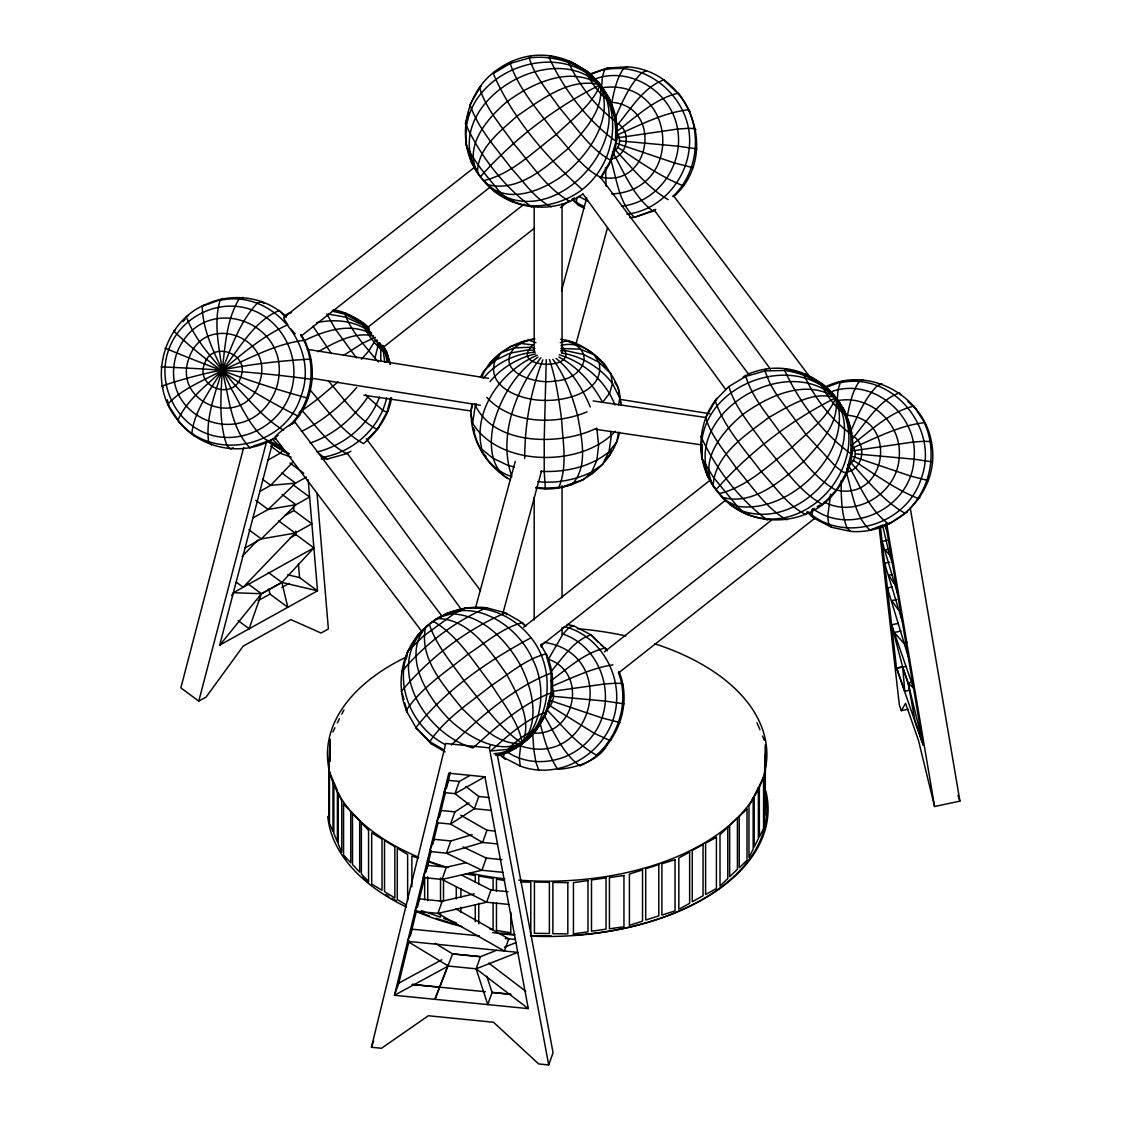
<?xml version="1.0" encoding="UTF-8"?>
<svg xmlns="http://www.w3.org/2000/svg" width="1121" height="1121" viewBox="0 0 1121 1121"><rect width="100%" height="100%" fill="white"/><g stroke="black" fill="none" stroke-linecap="round" stroke-linejoin="round"><path stroke-width="1.5" d="M605.536 167.968L606.027 186.156M841.156 480.937C841.268 496.743 841.142 513.18 847.098 528.075L850.657 531.382C897.767 535.39 940.827 489.751 931.565 442.753C923.858 395.713 868.257 364.871 825.014 387.095M380.734 361.102L380.874 349.5L378.8 343.194M404.807 702.923L407.329 712.494C393.905 683.053 402.621 644.435 428.867 624.873M445.065 751.855L430.94 743.629L429.791 741.598C445.401 718.211 470.203 702.615 491.797 685.211C509.186 673.987 525.637 659.078 546.039 653.865C565.376 693.535 539.607 745.871 497.037 755.75M329.154 760.458L328.817 820.362L329.014 815.177M329.56 749.669L329.224 761.72M764.676 766.091L764.34 825.995L765.083 755.246M764.746 815.135L765.503 744.722L765.167 804.626M546.249 359.575L544.217 439.558L544.217 471.703L545.395 488.966C579.235 489.527 612.094 465.733 619.619 432.286M286.472 317.075C264.822 295.398 228.754 291.81 202.2 306.299C202.831 335.543 219.282 362.055 230.884 388.202C242.01 406.615 250.445 428.965 268.536 441.702L271.226 440.091L253.304 446.074M504.1 752.219L503.553 757.432L505.095 759.337M576.909 197.31L576.348 202.523L578.674 205.381L584.447 208.366M812.529 510.279L811.968 515.492L814.294 518.35L831.614 527.304L850.657 531.382M615.317 431.235C582.093 467.485 499.448 467.401 472.586 423.192L475.108 406.783L476.453 403.882M618.428 432.272L616.942 441.646L609.011 451.735L602.566 464.388L591.65 472.053L583.396 479.816L572.635 483.053M471.941 403.784C467.219 433.925 483.978 465.271 510.489 479.83M611.169 105.584C613.776 92.931 616.032 79.591 623.444 68.717L627.424 66.854C689.485 70.441 721.139 154.544 673.875 196.455M846.789 418.553C849.396 405.9 851.652 392.56 859.064 381.686L863.044 379.823M520.929 742.859L519.289 758.23L520.284 766.077C563.653 782.388 613.762 748.127 616.508 702.377C619.142 668.999 597.073 634.528 564.017 626.485M830.647 494.123L827.718 516.291L828.699 524.138L831.614 527.304M204.891 304.702C161.438 323.591 146.865 384.251 177.903 420.291C200.617 450.53 247.727 458.587 278.106 435.368M291.656 424.425C314.833 401.598 319.191 361.929 301.073 334.857M581.617 765.139C615.569 749.262 633.561 706.342 618.974 671.451M541.303 647.055L542.102 643.664M371.429 1047.252L445.766 743.503L489.373 747.847L548.715 1064.95L538.655 1063.941L493.52 1022.254L428.348 1015.752L381.49 1048.261L371.429 1047.252L373.601 1041.157M479.382 935.895L411.996 929.169L407.652 941.36L517.776 952.36L476.131 968.824L448.288 966.05L394.452 995.28L448.806 773.21L484.917 776.811L528.299 1008.634L394.452 995.28L398.81 983.089L409.109 940.967M410.356 935.909L416.522 910.686M417.348 907.323L424.733 877.112M425.966 872.082L431.207 850.699M432.804 844.169L438.143 822.338M439.39 817.251L445.555 792.071M446.368 788.722L450.39 772.285M378.408 361.929L374.946 358.202L377.889 346.277L377.118 340.027M310.265 390.136C326.659 408.899 341.274 431.557 363.554 443.622C377.315 431.753 388.651 416.129 391.537 397.857M511.765 61.431L510.195 63.435C519.219 90.395 539.495 112.03 556.24 134.506C570.169 149.387 582.163 168.094 600.758 177.412C654.524 108.247 565.208 17.782 494.865 71.478C461.446 96.602 454.79 149.878 483.712 180.635C506.468 209.865 553.059 215.835 582.78 194.059M786.83 519.808C765.587 507.967 751.897 485.939 736.231 467.877C725.147 451.861 711.303 436.573 705.627 417.615L716.725 398.572C694.992 425.602 695.496 468.046 719.332 493.604C747.567 530.177 809.726 528.103 836.378 490.381C884.385 429.988 817.882 344.357 747.385 374.4M390.711 397.829L386.997 412.234L377.315 429.497C356.912 418.694 343.53 398.081 328.467 381.126M468.956 112.464L465.327 123.52C480.04 155.469 503.287 186.114 531.62 206.965M243.705 447.377L180.859 687.874L198.767 701.129L206.124 697.038L243.187 646.13L290.843 619.591L321.026 633.043L328.383 628.937L317.005 493.17M198.767 701.129L266.924 440.301M272.375 443.51L219.632 645.332L261.417 593.724L281.847 582.43L313.894 547.889L295.972 534.633L295.692 531.2M406.138 659.106L407.413 654.314L406.811 653.249L417.685 635.215L422.561 630.773M546.796 709.243L545.072 715.674L541.625 719.584M547.651 706.034L548.94 701.2M475.374 608.395L515.24 461.404M561.537 290.759L586.745 197.828M503.035 612.851L541.541 470.932M575.914 344.217L607.526 227.633M472.502 405.326L470.638 411.785L472.586 423.192M481.764 377.679C489.26 355.805 512.801 342.241 534.941 338.766M618.274 404.821C623.837 390.038 611.954 376.306 604.751 364.297C592.701 351.924 578.296 341.499 560.724 339.257M611.071 450.446L609.67 455.35L605.046 459.68M386.675 397.885C379.851 427.914 353.774 451.693 323.647 457.158L318.392 453.024M249.114 628.727L261.417 593.724L233.378 592.729L313.894 547.889M469.825 775.55L459.344 781.435L455 793.64L474.435 808.703L491.194 810.371M454.916 811.856L450.558 824.061L436.7 822.674L441.043 810.483L454.916 811.856L468.956 802.832M450.81 840.96L446.452 853.165L429.651 851.484L433.995 839.293L450.81 840.96L472.165 834.641M446.368 867.234L442.024 879.425L423.262 877.561L427.619 865.37L446.368 867.234L466.336 862.652M489.373 747.847L490.452 744.806M465.832 786.466L478.779 796.499L474.435 808.703L450.558 824.061L482.619 842.446L497.472 843.931M442.249 901.2L437.905 913.391L415.05 911.107L419.408 898.916L442.249 901.2L474.197 893.885M495.216 831.081L486.962 830.255L482.619 842.446L446.452 853.165L481.946 870.26L502.797 872.334M448.176 964.999L434.934 999.315L452.618 953.901L480.475 956.689L496.477 950.356M501.928 859.625L486.29 858.069L481.946 870.26L442.024 879.425L486.654 902.223L508.794 904.437M508.037 891.727L490.998 890.032L486.654 902.223L437.905 913.391L504.394 951.014L508.752 938.823L455.855 908.893M510.7 994.257L492.119 992.393L487.775 1004.598L476.131 968.824L480.475 956.689L452.618 953.901L435.214 943.307M548.715 1064.95L553.059 1052.759L497.248 754.517M375.703 339.719L368.781 350.957L361.452 359.252M379.444 397.156C369.468 424.242 344.974 445.079 317.075 451.987M542.83 359.813C530.541 391.075 524.726 424.957 524.712 458.517M615.051 118.266C622.295 102.249 629.161 85.238 641.829 72.641L646.467 70.931M849.998 432.776C857.481 416.269 864.375 398.628 877.449 385.61L882.087 383.9M598.768 753.957L596.638 755.204C576.67 744.484 562.49 725.665 546.838 709.747C553.34 704.002 555.413 694.193 551.826 686.304C571.71 678.163 591.496 668.116 612.907 664.837M337.323 722.919L339.425 718.771M332.853 731.915L334.941 727.767M341.835 714.147L343.923 709.999M488.588 366.329L490.732 362.111L498.929 356.352M480.405 377.231L483.641 371.149L495.202 360.317L501.003 352.933L514.371 347.874L520.676 343.446L528.748 340.111L535.936 342.718M600.758 177.412L611.856 158.369M538.192 725.623C532.335 737.072 520.775 746.334 508.948 750.734M411.491 647.139L413.131 644.267M414.77 641.394L416.409 638.522M401.472 671.997C424.018 644.939 454.173 621.623 486.57 607.778L505.487 612.851L522.442 622.716L525.903 626.219M401.262 691.503C428.881 658.363 465.804 629.82 505.487 612.851L506.51 614.686M430.94 743.629L415.919 727.529C446.172 689.471 488.392 660.675 531.032 637.765C560.948 674.338 548.575 742.214 499.686 754.335M549.808 697.991L551.896 694.361L551.056 692.862L551.084 673.02L546.039 653.865M879.088 526.702L899.35 704.913L901.34 710.672L905.586 703.329L918.547 740.687L934.578 806.531L959.912 801.109L910.28 508.093M480.517 176.614C513.614 139.2 555.441 107.084 600.169 84.832L604.317 90.423M716.137 489.583C749.234 452.169 791.062 420.053 835.79 397.801L839.951 403.392M600.898 644.631L607.232 650.446L590.977 634.794L573.658 625.84L569.034 627.55L562.994 634.038L548.421 659.26C588.679 672.992 575.101 736.903 532.713 732.994L533.75 749.136L535.782 761.762L538.669 770.015M616.256 126.365C630.408 109.928 642.585 87.676 663.786 79.885L680.027 95.537M851.876 439.334C866.029 422.897 878.205 400.645 899.406 392.854L900.948 394.774M365.53 394.662L367.744 397.058C353.746 417.769 333.904 434.948 310.027 443.103M595.209 469.867L592.308 473.566L587.852 475.248M550.691 671.829C562.602 658.447 573.251 640.581 590.977 634.794L598.362 642.319M286.752 315.505L288.321 313.516L291.474 312.633M594.957 78.638C624.187 110.39 615.387 163.918 582.233 189.519C546.165 157.136 512.521 118.251 493.24 73.538L494.865 71.478M530.653 56.176L529.238 57.97L510.195 63.435L493.24 73.538M466.602 141.919L465.79 142.956L471.801 163.148L475.402 168.626M272.627 443.678L269.012 442.136L289.232 454.033L272.207 444.21L268.718 440.721M494.417 191.607L496.071 191.607M513.488 200.925L512.675 201.948L495.65 192.139M388.412 410.454L386.997 412.234L382.878 410.482L367.744 397.058M616.55 139.494L610.441 160.163C589.198 148.308 575.507 126.295 559.841 108.233C548.744 92.216 534.913 76.929 529.238 57.97C559.659 53.794 595.055 68.731 607.512 97.569M702.096 435.032L700.947 436.489C715.66 468.438 738.907 499.069 767.254 519.934M766.274 369.145L764.858 370.939L745.815 376.404L728.86 386.507L715.156 400.561C724.18 427.521 744.456 449.171 761.201 471.633C775.129 486.528 787.124 505.221 805.719 514.553L807.302 512.549M711.022 481.582L707.421 476.117L707.421 474.029M749.108 513.894L748.296 514.917L730.037 504.576M282.394 450.6L280.32 453.192L268.059 460.016M231.515 595.489L233.714 592.771M489.989 381.63C501.437 367.8 518.042 357.991 535.474 353.886M540.868 357.683C515.744 390.024 497.738 436.125 511.849 476.579C490.325 470.077 477.182 448.708 473.23 427.914L474.758 430.94M451.413 744.975C480.531 716.557 512.998 688.056 551.084 673.02L552.107 674.842M183.031 321.699L185.217 319.247M289.302 425.924C313.011 402.845 318.098 362.91 300.708 334.759M672.726 196.595C701.017 170.182 702.825 122.623 678.205 93.127C653.977 98.998 635.075 117.817 615.555 132.404M596.638 755.204C619.1 734.97 629.343 701.157 618.414 672.502M356.688 387.488C341.288 405.48 322.778 421.132 301.367 431.473M293.436 461.502L270.736 485.337L259.862 491.39M483.249 378.408C495.846 362.924 515.38 353.563 535.179 352.162M242.178 556.394L257.9 540.014M600.057 177.763L602.341 175.422M367.478 439.208L378.898 427.493M837.962 488.392L822.618 504.52C798.082 490.83 782.276 465.411 764.186 444.547C751.378 426.064 735.418 408.394 728.86 386.507M491.755 749.991C508.163 735.502 525.287 719.822 545.969 712.045L551.056 692.862C521.209 704.184 496.491 726.842 472.922 747.931C427.143 735.026 385.274 670.568 423.346 629.806M421.636 632.034L417.222 637.092M506.37 350.004L509.915 346.669L520.676 343.446L533.204 344.974C505.347 369.678 586.045 371.485 561.018 345.506C580.496 340.069 597.843 355.175 607.722 370.028M527.823 738.697L515.8 747.763M337.996 381.925L317.467 399.188L299.279 412.682M424.705 628.447C402.355 657.607 427.493 697.332 449.325 719.472C469.573 738.725 507.168 760.29 531.228 735.74M851.175 445.373C870.695 430.786 889.598 411.968 913.825 406.096L925.834 424.551M486.57 607.778C464.43 605.228 441.716 612.248 425.546 627.662C418.862 658.559 444.224 685.926 462.006 708.444C478.513 723.956 497.472 745.661 522.288 743.349L535.698 731.144L546.558 713.11L545.969 712.045L536.146 729.267L522.288 743.349L506.664 753.046L497.416 755.484M283.865 317.495L474.715 167.085M301.087 336.104L490.564 186.773A12.681 1.639 51.8 0 1 490.129 186.899M367.548 327.528L524.082 204.162M383.396 347.216L534.437 228.18M560.514 207.623L568.753 201.135M523.605 627.214L710.336 480.054M540.826 645.822L724.811 500.821M604.443 651.819L771.57 520.116M618.89 672.67L814.785 518.28A12.681 1.639 51.8 0 1 808.115 512.493M550.481 680.951C567.744 668.831 584.237 652.562 605.396 648.036L607.162 650.797M519.836 744.919L523.941 741.822M538.024 357.081C515.015 373.293 499.784 399.104 493.016 426.148C489.499 444.322 490.409 467.065 507.393 478.373M432.384 622.127L437.568 618.596C469.671 618.89 490.185 651.035 506.874 674.59C517.426 694.978 532.629 720.144 522.288 743.349L504.996 752.766C513.25 742.873 524.292 734.339 536.146 729.267L522.288 743.349L504.996 752.766L495.398 755.12M343.516 355.469L362.601 343.194L375.423 337.309M432.37 622.155C441.38 613.551 454.537 615.653 464.374 608.367C490.031 605.494 515.31 617.643 531.032 637.765M629.638 217.6L634.5 217.32L653.053 211.14L655.785 209.333M437.736 618.694C472.712 595.84 517.426 624.915 532.335 658.882C550.803 693.184 539.846 751.098 493.997 753.634M441.029 616.844L446.704 613.313L466.995 607.834M582.233 189.519C558.3 208.114 515.338 215.134 495.804 186.983C484.959 174.189 474.085 161.06 466.602 145.954C454.888 66.195 581 26.428 610.637 104.015M571.682 199.594L574.498 197.899M811.534 510.027L814.364 508.345M817.195 506.664L820.012 504.968M284.103 316.024L288.321 313.516M321.237 458.965L327.766 458.923L346.655 453.655L350.887 451.146M743.167 376.908L745.983 375.241M442.403 616.368L448.064 613.033L453.178 612.416M188.496 315.547L186.366 316.781C195.993 343.306 217.796 363.666 235.116 385.4C250.375 401.066 264.402 419.156 283.571 430.184M318.098 351.7C334.703 342.732 354.054 331.396 373.447 335.936M907.197 512.017L888.673 524.11C869.125 509.719 859.793 485.267 848.107 464.669M484.917 776.811L455 793.64L444.07 792.547L448.414 780.356L459.344 781.435M306.523 477.056L295.594 483.137L268.171 509.452L252.926 517.93M284.846 515.618L293.954 510.545L311.862 523.787L295.159 533.092L243.159 587.278L236.265 582.191M245.079 547.931L261.277 538.921L295.916 504.702L309.634 497.065L293.099 484.833M289.961 537.996L295.972 534.633M258.096 600.688L269.979 594.074L287.887 607.316M281.819 587.474L289.218 583.354M219.492 645.234L317.495 590.837L308.177 479.76M627.424 66.854L607.96 67.947L589.968 74.659M223.443 298.508L202.2 306.299M252.197 446.676L249.983 447.882C230.604 427.844 229.034 396.316 222.14 370.378C219.366 347.412 213.144 323.03 220.122 300.33C273.02 288.714 320.312 347.048 300.792 396.792C284.93 447.938 211.266 462.847 177.903 420.291C186.857 399.622 206.46 385.792 222.14 370.378C242.711 353.395 263.421 335.613 287.971 324.642M843.581 380.916L825.588 387.614M873.441 528.481L870.12 530.289C854.3 515.87 852.492 491.685 846.215 472.221C864.179 469.545 867.78 441.856 850.797 435.102M398.782 983.131L441.856 959.744M617.139 134.912C640.315 125.104 663.45 112.52 688.742 109.732L690.214 111.582M304.646 340.504C324.6 330.499 350.453 322.4 371.345 333.82M852.759 447.882C875.935 438.073 899.07 425.49 924.363 422.701C938.249 453.192 930.192 491.082 905.067 513.264C883.362 501.199 867.752 480.629 850.923 462.805M242.907 297.415L238.927 299.279C226.176 320.494 225.265 346.417 222.14 370.378C221.145 395.363 218.301 421.678 226.96 445.668L230.52 448.975L233.182 447.741M175.394 330.331L173.713 331.059C209.795 365.642 253.262 393.863 298.032 416.073L299.713 415.345M684.23 184.783L682.549 185.511C659.176 176.095 638.634 160.878 617.573 147.285M919.851 497.752L918.169 498.481C894.796 489.064 874.254 473.847 853.193 460.255M611.421 739.692L609.74 740.421L594.242 733.274L550.229 705.922M537.183 355.231C501.998 370.308 472.375 409.782 481.848 449.297L493.016 458.293L507.827 465.327L514.189 466.981M586.998 411.883C555.161 425.181 511.372 424.13 486.822 397.451M595.279 428.783C559.309 445.822 492.764 445.752 474.575 403.644M564.564 486.388L571.023 483.712M504.492 947.175L515.702 942.705M589.394 74.14L607.96 67.947M594.41 79.227C629.932 65.41 671.717 92.048 677.546 129.055C684.132 164.325 658.181 202.214 622.071 206.096M654.118 210.075L634.5 217.32C618.68 202.915 616.872 178.715 610.595 159.252C627.017 156.646 632.09 132.754 618.161 123.674M830.03 392.196C871.844 375.703 919.108 415.373 913.979 459.176C911.793 507.042 851.722 537.449 812.711 508.542M875.067 527.935L891.363 522.498M560.29 342.69L566.75 340.84L575.073 342.984M555.273 488.406L571.976 484.538C588.833 466.112 581.421 437.835 577.665 415.737C572.2 395.895 565.138 375.955 552.835 359.252M521.321 341.947L534.465 339.103M887.173 540.322L882.115 541.415L897.403 593.079M888.435 549.206L885.058 549.935L889.499 554.727L892.26 562.672M889.654 562.182L884.595 563.26L902.069 620.614M892.12 574.498L888.743 575.213L894.068 583.452M892.47 586.872L887.398 587.95L908.066 656.023M896.87 599.567L891.798 600.646L898.341 609.852M880.349 525.917L896.506 668.116L923.115 744.848L908.122 683.067L902.685 667.079L891.587 624.817L898.341 623.374M901.004 631.039L894.25 632.482L903.526 642.922L906.903 642.207M896.506 668.116L903.414 666.645M906.034 666.364L902.587 667.093L908.122 683.067L915.156 721.63L923.214 744.834M911.485 682.339L908.122 683.067L913.475 687.944L891.587 624.817M904.563 691.349L909.79 690.242M901.34 710.672L908.094 709.229M560.85 348.505L580.188 349.135L594.088 354.712L599.02 362.307L610.791 373.587L612.472 383.466L620.067 398.586L621.104 405.031M618.035 137.757L677.546 129.055L688.406 128.34L694.684 128.579L695.945 129.798M853.656 450.726L913.181 442.024L924.026 441.296L930.304 441.548L931.565 442.753M553.368 691.195L604.751 683.964L615.597 683.25L621.875 683.488L623.15 684.707M316.458 322.722C335.081 318.672 356.59 320.55 371.64 333.147M483.712 180.635C511.891 173.839 533.666 151.559 556.24 134.506C571.85 119.246 591.692 105.598 600.169 84.832L591.972 75.415L589.057 74.028M719.332 493.604C747.511 486.794 769.286 464.528 791.86 447.475C807.47 432.216 827.312 418.567 835.79 397.801L830.577 391.607M275.78 438.717L272.361 439.054L283.053 450.025M692.848 167.688L674.772 163.035L617.559 143.684M308.331 398.249C259.708 385.19 211.673 367.562 165.095 348.155M928.468 480.643L910.392 475.991L853.179 456.639M620.053 722.583L601.977 717.944L549.416 700.233M490.718 750.986L507.547 749.417L522.288 743.349C540.476 720.957 532.391 689.107 520.705 665.608C506.664 640.708 483.992 616.326 453.879 613.916L423.486 636.097L408.296 650.684C393.961 685.618 412.304 727.725 445.233 744.568M611.702 193.947C686.178 190.612 676.159 76.634 601.543 87.83L602.453 76.55L604.639 69.768C649.928 60.254 694.109 101.899 689.303 147.468C686.458 180.439 660.115 210.272 626.863 214.237M560.598 350.817L565.825 350.691L583.691 354.502L599.02 362.307C605.354 391.019 566.82 401.136 544.862 400.365C523.409 400.772 485.239 388.118 495.202 360.317L510.265 353.087L527.823 349.962L534.661 350.397M520.831 882.017L530.794 882.143L530.794 933.415M619.829 140.882L678.359 146.22L696.842 148.925M855.449 453.851L913.979 459.176L932.462 461.894M550.313 696.057L605.564 701.115L624.047 703.834M540.77 471.38C564.718 472.445 590.178 467.373 609.011 451.735L611.211 436.447L610.553 431.389M537.688 481.652C556.086 483.571 575.003 480.138 591.65 472.053L596.848 460.283L598.614 445.303L596.848 428.138M536.216 487.355L544.862 488.181L558.833 487.397C567.829 466.042 562.714 441.66 561.579 419.24C558.931 399.062 555.806 378.772 549.444 359.393M535.6 488.027L545.395 488.966M281.301 445.569L278.106 445.261L267.905 440.371M478.779 796.499L488.84 797.507M505.291 938.487L515.436 939.496M412.304 984.434L485.309 991.721M412.276 984.476L439.278 987.167M510.672 994.341L492.091 992.491L486.794 976.237M561.411 353.017C581.533 356.058 600.099 367.324 612.472 383.466L609.67 393.247L602.566 402.299C592.463 383.662 577.805 366.861 558.804 357.053M593.149 400.94L705.684 417.488M363.947 395.223L471.282 411.015M595.924 429.343L701.536 444.883M307.308 349.332L488.7 378.352M619.983 399.356L709.817 413.733M312.745 378.422L480.32 405.227M465.691 873.946L475.262 875.557L475.262 882.395M504.436 880.475L496.463 879.13L496.463 891.097M489.905 929.155L493.1 929.687L493.1 902.349M328.509 314.146L345.744 317.187L362.784 325.048L369.117 330.443M611.702 102.305C663.31 106.243 651.147 188.58 600.758 177.076M847.322 415.274C898.93 419.212 886.767 501.549 836.378 490.031M567.31 624.481L573.658 625.84M544.189 642.333C622.856 654.412 591.552 773.602 517.215 744.68M534.955 348.435L529.939 347.258L514.371 347.874C493.716 372.032 537.505 385.26 555.273 380.86C581.435 380.215 598.642 351.069 566.75 340.84M287.719 574.807L299.573 577.581L317.495 590.837M317.425 590.781L281.847 582.43L268.129 572.285M332.082 311.12L344.932 314.174L362.363 323.493L369.538 330.191M790.865 370.869L807.204 375.045L810.987 378.029M333.441 310.391C346.389 312.675 358.972 318.364 368.543 327.5L365.614 326.099M333.119 309.802C346.431 311.652 357.753 319.625 368.122 327.402M559.211 354.768C583.719 362.321 605.816 380.748 614.953 405.073M440.525 865.93L427.732 861.446L427.732 866.575M418.259 858.252L411.869 856.01L411.869 886.767M427.732 912.718L440.525 917.202L440.525 913.783M421.454 910.644L424.649 911.765M443.51 918.379L456.289 922.863M291.166 457.256L280.32 453.192L270.665 446.06M502.306 473.02L499.209 471.773L496.743 467.989M570.099 201.584C546.403 188.37 531.13 163.806 513.656 143.67C501.283 125.804 485.869 108.737 479.536 87.592L481.105 85.602L470.007 104.645C478.107 128.817 496.281 148.224 511.302 168.374C523.787 181.714 534.535 198.473 551.21 206.839M473.034 161.578L471.38 161.592L473.959 165.74M789.24 370.448L785.863 369.019L784.714 370.476L764.858 370.939L770.393 384.419L776.951 395.195L806.153 434.654L835.369 466.196L841.941 471.38L846.061 473.132L847.476 471.338L846.775 468.732M346.655 453.655C328.061 444.322 316.066 425.63 302.138 410.748M323.647 457.158L327.766 458.923M312.339 379.487C262.356 372.55 211.575 368.921 161.088 366.903L162.335 367.436M463.141 846.916L486.29 858.069M433.533 621.44C458.573 636.196 474.169 662.819 491.797 685.211C503.049 703.694 518.645 721.49 522.288 743.349C498.411 727.767 482.366 702.685 464.276 681.12C451.833 662.959 436.293 645.752 429.427 624.537M668.088 199.622C647.195 187.221 631.726 167.407 615.303 149.836M461.754 875.095L490.998 890.032M578.59 196.343L587.586 200.995M583.957 206.446L576.348 202.523L572.551 199.034M824.117 501.942C855.827 518.981 897.361 492.946 899.14 457.69C902.657 424.327 870.316 393.835 837.163 400.8L838.074 389.519L840.26 382.737C893.157 371.121 940.449 429.455 920.93 479.185C906.539 524.502 844.197 544.189 808.171 512.003M562.994 634.038C602.299 647.546 617.979 699.616 594.242 733.274C575.788 760.907 535.362 770.673 507.295 752.037M520.284 766.077L503.553 757.432L499.756 753.943M274.07 444.448L276.985 446.004M578.184 66.643L571.584 62.075L550.243 56.05L549.094 57.507C563.793 89.456 587.054 120.087 615.387 140.952C617.923 113.319 606.265 81.805 580.986 68.227M812.403 378.828C825.869 384.965 838.004 396.736 843.132 410.538M460.745 815.205L486.962 830.255M286.85 453.01L270.974 443.692L268.662 441.24M444.014 749.991L429.791 741.598L415.919 727.529M406.138 904.871L397.282 899.518L397.282 848.261L407.624 854.496L407.624 900.639M407.652 941.36L448.288 966.05M653.053 211.14C633.505 196.75 624.173 172.298 612.486 151.699M580.258 766.049C563.036 754.083 554.769 733.092 544.245 715.604M283.431 449.815L287.565 452.87M289.975 463.043L303.749 473.23M281.819 472.936L295.594 483.137L270.736 485.337L262.468 479.213M282.142 494.515L295.916 504.702L268.171 509.452L255.77 500.274M278.639 520.859L295.159 533.092L261.277 538.921L248.876 529.743M247.741 583.607L261.487 593.78L281.847 582.43L287.817 607.274M238.184 620.642L249.254 628.839M488.686 963.023L525.749 991.3M476.131 968.824L528.299 1008.634M556.072 358.44C571.584 371.093 582.654 388.609 590.277 406.965M908.052 401.528L915.647 408.506M572.663 199.874L578.674 205.381M807.078 511.737L814.294 518.35M285.393 316.809L279.269 310.447C253.444 321.321 239.067 349.318 222.14 370.378C210.342 390.094 194.732 409.655 191.845 433.084L194.157 435.943M499.868 754.783L502.264 756.983M311.428 360.359L310.167 359.14C260.226 361.817 209.305 369.846 161.999 386.044L163.26 387.249M486.038 456.289L482.506 452.912L481.946 449.619M368.585 328.761L362.784 322.96L345.758 313.137L344.932 314.174C351.041 330.961 363.891 344.455 374.946 358.202M488.63 185.511L493.254 190.388M368.641 328.355L364.017 323.479L362.363 323.493C367.744 335.179 376.25 346.403 386.633 354.04L388.791 362.013M263.883 303.609L261.95 301.493L257.312 303.202C239.67 321.783 231.43 347.02 222.14 370.378C215.302 393.401 205.493 417.32 208.576 441.73L211.477 444.911M488.153 185.315C551.378 244.154 654.202 127.023 587.46 71.408L569.202 61.066L568.375 62.103C578.786 84.692 595.223 106.355 615.261 121.096L616.074 120.073L610.076 99.867L600.169 84.832L585.807 71.422C591.187 83.108 599.693 94.318 610.076 101.955L610.497 101.422C574.064 23.849 435.621 98.368 476.887 171.205M723.774 498.285C792.827 564.97 893.213 455.238 827.592 388.384M485.799 182.891C507.351 205.788 543.755 190.276 564.76 174.021C589.73 153.311 614.238 118.181 600.169 84.832C570.659 65.228 532.615 82.898 507.196 101.563C487.705 117.705 462.833 146.739 477.868 172.844M721.42 495.86L725.511 500.569L737.17 506.16L742.116 510.924C808.956 533.904 881.596 434.303 823.08 384.377L804.822 374.036L803.995 375.059C814.407 397.661 830.843 419.324 850.881 434.065L851.007 453.921L846.061 473.132L836.378 490.381C812.683 477.168 797.409 452.618 779.936 432.468C767.577 414.602 752.149 397.549 745.815 376.404M484.833 181.91L486.906 184.39C517.902 193.162 546.235 167.085 568.165 148.49C583.719 131.185 604.569 110.152 600.169 84.832C569.706 76.859 540.953 100.021 517.061 116.038C500.555 131.199 477.448 147.958 477.546 172.592L479.62 175.394M720.453 494.879L722.527 497.346C753.522 506.132 781.855 480.054 803.785 461.46C819.339 444.154 840.204 423.121 835.79 397.801L821.427 384.377C826.808 396.077 835.313 407.287 845.696 414.924L850.881 434.065L851.694 433.042L846.117 414.392C835.047 390.332 810.875 373.755 784.714 370.476C799.413 402.425 822.674 433.056 851.007 453.921L852.17 452.464L851.4 449.619M598.152 82.379L601.346 86.401M833.772 395.349L836.967 399.37M356.45 357.949L335.515 329.392L326.786 313.838M305.697 342.143L304.225 340.294C275.135 343.881 248.722 358.86 222.14 370.378C203.686 380.748 182.289 388.398 167.73 404.247L179.738 422.715M295.145 422.365L442.066 616.228M673.399 195.558L810.833 378.211M599.875 176.543L748.856 374.54M366.301 438.801L480.657 590.795M715.24 488.364L713.166 485.561C714.862 454.327 746.264 434.766 768.824 417.46C788.736 406.517 812.15 390.192 835.79 397.801L844.463 410.356L847.154 420.291M331.424 353.577L312.969 326.225M654.075 209.823L770.379 369.061M582.654 193.597L725.707 389.463M347.062 453.024L461.306 609.432M713.488 485.813C698.453 459.708 723.325 430.66 742.817 414.518C768.249 395.867 806.279 378.197 835.79 397.801L845.696 414.924C813.706 339.789 690.27 380.664 702.222 458.923L713.32 477.168L737.17 506.16C789.646 515.114 855.701 450.698 835.79 397.801C784.406 349.556 675.865 418.035 712.508 484.174M382.499 345.282L386.633 351.938L390.402 364.451M383.032 346.473L386.633 351.938L390.304 364.381M614.826 382.387L618.203 387.558L620.726 403.294M382.751 346.585L386.633 354.04L381.672 345.464M383.438 346.249L385.4 349.472L387.642 357.739M557.473 768.964C548.393 754.923 544.063 738.487 539.902 722.47M540.7 644.519L547.188 655.911M417.096 729.645L406.194 710.448C421.804 687.075 446.592 671.479 468.2 654.075C485.589 642.837 502.04 627.942 522.442 622.716L523.577 624.761M379.879 342.942L385.386 353.507L387.235 361.985M849.101 426.442L850.895 430.03M613.481 113.473L615.275 117.06L615.289 120.367M379.402 342.928L383.424 351.966L384.755 362.293M756.997 722.737L759.954 729.729M762.588 736.091L764.354 740.28M884.707 524.614L886.879 530.878M957.909 795.335L959.912 801.109M167.225 399.819L169.201 406.096M707.001 474.561L701.41 455.911L702.222 454.888L702.166 444.953M611.534 107.322L612.893 112.282M402.285 693.339L403.966 699.728M268.788 589.1L269.979 594.074M882.507 525.203L889.499 554.727M886.711 523.857L934.578 806.531M885.716 524.082L923.115 744.848M293.534 505.529L293.954 510.545M298.424 563.835L299.573 577.581M562.055 203.966L562.055 352.737M562.055 485.743L562.055 597.759M562.055 627.522L562.055 634.514M534.185 206.937L534.185 352.204M534.185 497.472L534.185 619.983M510.812 912.312L510.812 932.812L496.463 930.402L496.463 903.064M493.1 890.396L493.1 878.43L478.737 876.005L478.737 884.553M478.737 903.344L478.737 923.858M475.262 904.605L475.262 921.686M460.913 888.519L460.913 897.052M460.913 907.309L460.913 912.438M456.289 886.991L456.289 898.944M443.51 879.088L443.51 901.298M440.525 877.897L440.525 901.816M427.732 876.832L427.732 900.752M424.649 877.589L424.649 899.799M329.98 761.299L329.98 739.075L329.56 761.635M654.58 643.72A219.702 126.841 0 0 1 755.68 794.299A219.702 126.841 0 0 1 518.757 880.139M504.828 878.836A219.702 126.841 0 0 1 470.161 873.161M448.218 867.612A219.702 126.841 0 0 1 428.18 860.998M418.651 857.243A219.702 126.841 0 0 1 406.082 657.13M577.287 628.727A219.702 126.841 0 0 1 625.84 635.943M608.114 742.228A58.895 33.994 0 0 1 558.426 769.272M765.573 795.91A219.702 126.841 0 0 1 530.878 936.133M513.614 934.998A219.702 126.841 0 0 1 492.539 932.504M461.838 926.535A219.702 126.841 0 0 1 415.569 911.219M406.292 906.973A219.702 126.841 0 0 1 327.78 816.452M765.699 790.571A219.702 126.841 0 0 1 572.186 935.306M551.364 936.049A219.702 126.841 0 0 1 530.373 935.629M514.847 934.578A219.702 126.841 0 0 1 500.779 933.05M458.069 924.839A219.702 126.841 0 0 1 435.971 918.197M429.413 915.843A219.702 126.841 0 0 1 418.343 911.443M396.414 900.808A219.702 126.841 0 0 1 391.846 898.215M388.875 896.436A219.702 126.841 0 0 1 385.96 894.614M368.263 881.835A219.702 126.841 0 0 1 362.742 877.028M346.403 859.106A219.702 126.841 0 0 1 344.497 856.458M851.554 444.841A12.681 12.429 -79.1 0 1 848.975 464.781M725.749 499.868A12.681 1.639 51.8 0 1 717.608 491.699A12.681 1.639 51.8 0 1 710.434 480.853M383.298 346.417A12.681 1.639 51.8 0 1 373.783 337.869A12.681 1.639 51.8 0 1 368.949 327.949M615.933 131.872A12.681 12.429 -79.1 0 1 613.355 151.825M489.176 186.352A12.681 1.639 51.8 0 1 480.951 177.426A12.681 1.639 51.8 0 1 474.814 167.884M295.173 333.82A12.681 1.639 51.8 0 1 291.124 329.14M287.256 323.969A12.681 1.639 51.8 0 1 283.963 318.294M295.117 422.883A12.681 1.527 -37.2 0 0 285.154 428.082A12.681 1.527 -37.2 0 0 275.009 437.75L421.93 631.613A12.681 1.527 -37.2 0 1 429.455 623.949A12.681 1.527 -37.2 0 1 441.394 616.242M168.598 349.99C156.8 382.751 174.512 422.169 207.581 433.897C240.469 445.878 279.031 426.456 290.269 393.597C302.053 360.822 284.342 321.419 251.286 309.69C218.399 297.71 179.822 317.131 168.598 349.99M176.74 353.409C154.922 420.165 250.88 455.084 276.088 389.001C297.892 322.259 201.948 287.34 176.74 353.409M188.973 358.174C171.863 404.219 243.425 430.198 259.217 383.34C276.327 337.295 204.765 311.316 188.973 358.174M204.456 363.961C194.984 387.291 233.448 401.206 240.819 376.992C250.291 353.661 211.827 339.761 204.456 363.961M753.172 797.872L748.968 806.167L748.968 857.425L753.172 849.143L753.172 797.872M758.371 787.446L754.181 795.742L754.181 847L758.371 838.718L758.371 787.446M763.555 777.357L759.351 785.653L759.351 836.911L763.555 828.615L763.555 777.357M737.422 818.036L729.659 825.42L729.659 876.678L737.422 869.307L737.422 818.036M727.781 827.34L720.004 834.711L720.004 885.982L727.781 878.598L727.781 827.34M747.006 809.068L739.243 816.452L739.243 867.71L747.006 860.339L747.006 809.068M689.639 852.044L678.836 858.013L678.836 909.271L689.639 903.316L689.639 852.044M703.063 844.505L692.26 850.475L692.26 901.732L703.063 895.763L703.063 844.505M716.403 837.275L705.599 843.244L705.599 894.502L716.403 888.547L716.403 837.275M642.529 869.91L629.413 874.058L629.413 925.329L642.529 921.182L642.529 869.91M658.812 864.627L645.696 868.775L645.696 920.033L658.812 915.885L658.812 864.627M675.01 859.653L661.894 863.801L661.894 915.058L675.01 910.911L675.01 859.653M902.685 667.079L896.702 668.074L904.759 691.307L902.685 667.079M606.027 877.897L591.496 879.943L591.496 931.215L606.027 929.155L606.027 877.897M587.979 880.574L573.448 882.619L573.448 933.891L587.979 931.831L587.979 880.574M623.949 875.515L609.432 877.561L609.432 928.819L623.949 926.773L623.949 875.515M549.374 882.255L534.423 882.059L534.423 933.317L549.374 933.513L549.374 882.255M567.829 882.633L552.877 882.437L552.877 933.695L567.829 933.891L567.829 882.633M382.023 839.04L371.682 832.805L371.682 884.063L382.023 890.298L382.023 839.04M394.858 846.663L384.517 840.414L384.517 891.685L394.858 897.921L394.858 846.663M359.687 820.838L352.498 813.257L352.498 864.515L359.687 872.096L359.687 820.838M350.761 811.562L343.572 803.981L343.572 855.253L350.761 862.82L350.761 811.562M368.557 830.311L361.368 822.744L361.368 874.002L368.557 881.582L368.557 830.311M332.993 780.286L329.448 771.907L329.448 823.164L332.993 831.558L332.993 780.286M337.393 790.571L333.848 782.192L333.848 833.449L337.393 841.843L337.393 790.571M341.779 801.067L338.22 792.687L338.22 843.945L341.779 852.324L341.779 801.067"/></g></svg>
